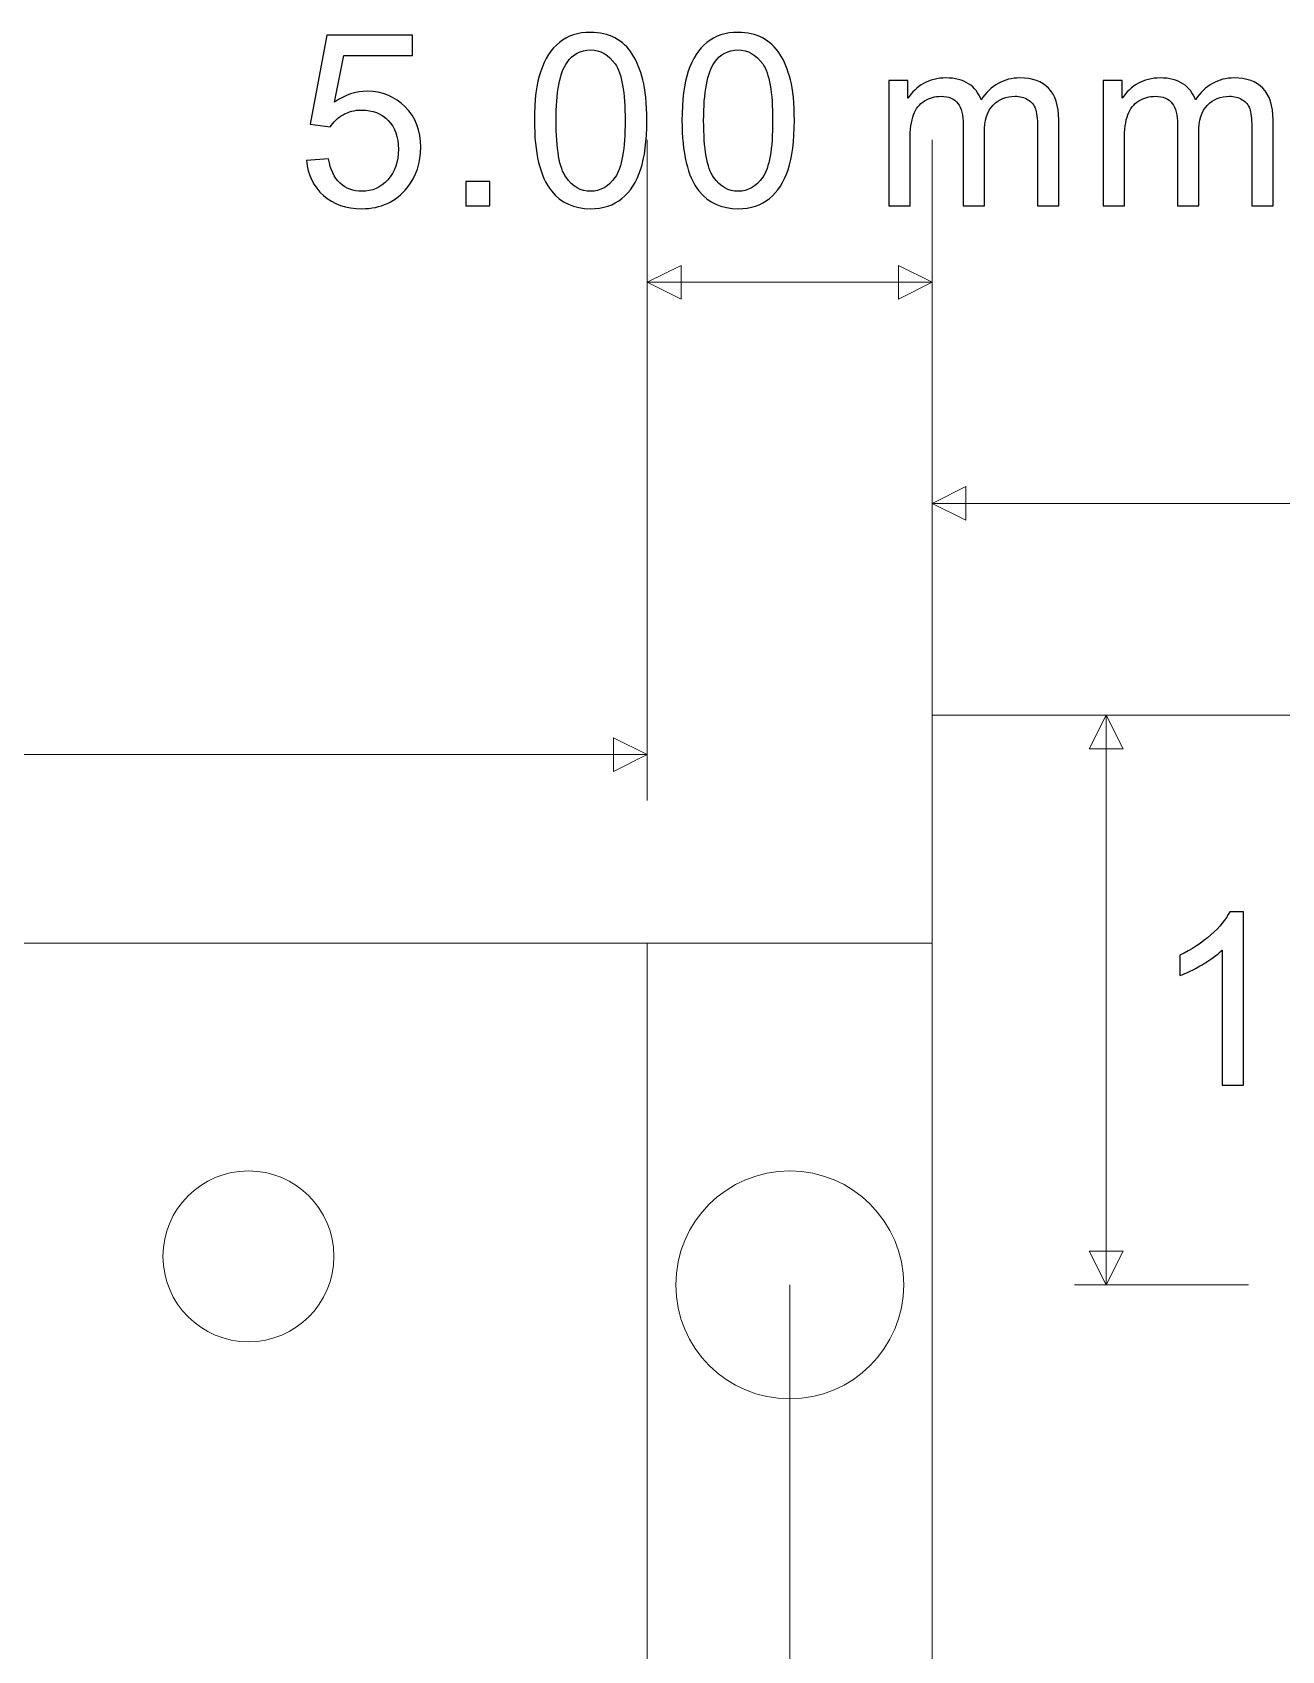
# Model space of a CAD drawing. Header units: millimetres. Extents: x -90 to 51, y -4 to 54.
# Drawn here: x -30.53 to -8.6, y 25.32 to 53.73 of the extents above; entities that cross this region are included whole.
import ezdxf
from ezdxf.lldxf.tags import DXFTag

# ---------------------------------------------------------------- set-up
doc = ezdxf.new("R2010")
doc.units = ezdxf.units.MM
doc.header["$MEASUREMENT"] = 0
doc.layers.add('layer 1', color=7, linetype='Continuous')
tags = doc.linetypes.add('New Line10', pattern=[0.6, 0.1, -0.5]).pattern_tags.tags
tags[6:7] = [DXFTag(74, 4), DXFTag(75, 0), DXFTag(340, '0'), DXFTag(46, 1.0), DXFTag(50, 0.0), DXFTag(44, 0.0), DXFTag(45, 0.0)]
tags[4:5] = [DXFTag(74, 4), DXFTag(75, 0), DXFTag(340, '0'), DXFTag(46, 1.0), DXFTag(50, 0.0), DXFTag(44, 0.0), DXFTag(45, 0.0)]
tags = doc.linetypes.add('New Line11', pattern=[0.6, 0.1, -0.5]).pattern_tags.tags
tags[6:7] = [DXFTag(74, 4), DXFTag(75, 0), DXFTag(340, '0'), DXFTag(46, 1.0), DXFTag(50, 0.0), DXFTag(44, 0.0), DXFTag(45, 0.0)]
tags[4:5] = [DXFTag(74, 4), DXFTag(75, 0), DXFTag(340, '0'), DXFTag(46, 1.0), DXFTag(50, 0.0), DXFTag(44, 0.0), DXFTag(45, 0.0)]
tags = doc.linetypes.add('New Line12', pattern=[0.6, 0.1, -0.5]).pattern_tags.tags
tags[6:7] = [DXFTag(74, 4), DXFTag(75, 0), DXFTag(340, '0'), DXFTag(46, 1.0), DXFTag(50, 0.0), DXFTag(44, 0.0), DXFTag(45, 0.0)]
tags[4:5] = [DXFTag(74, 4), DXFTag(75, 0), DXFTag(340, '0'), DXFTag(46, 1.0), DXFTag(50, 0.0), DXFTag(44, 0.0), DXFTag(45, 0.0)]
tags = doc.linetypes.add('New Line2', pattern=[0.6, 0.1, -0.5]).pattern_tags.tags
tags[6:7] = [DXFTag(74, 4), DXFTag(75, 0), DXFTag(340, '0'), DXFTag(46, 1.0), DXFTag(50, 0.0), DXFTag(44, 0.0), DXFTag(45, 0.0)]
tags[4:5] = [DXFTag(74, 4), DXFTag(75, 0), DXFTag(340, '0'), DXFTag(46, 1.0), DXFTag(50, 0.0), DXFTag(44, 0.0), DXFTag(45, 0.0)]
tags = doc.linetypes.add('New Line25', pattern=[0.6, 0.1, -0.5]).pattern_tags.tags
tags[6:7] = [DXFTag(74, 4), DXFTag(75, 0), DXFTag(340, '0'), DXFTag(46, 1.0), DXFTag(50, 0.0), DXFTag(44, 0.0), DXFTag(45, 0.0)]
tags[4:5] = [DXFTag(74, 4), DXFTag(75, 0), DXFTag(340, '0'), DXFTag(46, 1.0), DXFTag(50, 0.0), DXFTag(44, 0.0), DXFTag(45, 0.0)]
tags = doc.linetypes.add('New Line27', pattern=[0.6, 0.1, -0.5]).pattern_tags.tags
tags[6:7] = [DXFTag(74, 4), DXFTag(75, 0), DXFTag(340, '0'), DXFTag(46, 1.0), DXFTag(50, 0.0), DXFTag(44, 0.0), DXFTag(45, 0.0)]
tags[4:5] = [DXFTag(74, 4), DXFTag(75, 0), DXFTag(340, '0'), DXFTag(46, 1.0), DXFTag(50, 0.0), DXFTag(44, 0.0), DXFTag(45, 0.0)]
tags = doc.linetypes.add('New Line28', pattern=[0.6, 0.1, -0.5]).pattern_tags.tags
tags[6:7] = [DXFTag(74, 4), DXFTag(75, 0), DXFTag(340, '0'), DXFTag(46, 1.0), DXFTag(50, 0.0), DXFTag(44, 0.0), DXFTag(45, 0.0)]
tags[4:5] = [DXFTag(74, 4), DXFTag(75, 0), DXFTag(340, '0'), DXFTag(46, 1.0), DXFTag(50, 0.0), DXFTag(44, 0.0), DXFTag(45, 0.0)]
tags = doc.linetypes.add('New Line29', pattern=[0.6, 0.1, -0.5]).pattern_tags.tags
tags[6:7] = [DXFTag(74, 4), DXFTag(75, 0), DXFTag(340, '0'), DXFTag(46, 1.0), DXFTag(50, 0.0), DXFTag(44, 0.0), DXFTag(45, 0.0)]
tags[4:5] = [DXFTag(74, 4), DXFTag(75, 0), DXFTag(340, '0'), DXFTag(46, 1.0), DXFTag(50, 0.0), DXFTag(44, 0.0), DXFTag(45, 0.0)]
tags = doc.linetypes.add('New Line3', pattern=[0.6, 0.1, -0.5]).pattern_tags.tags
tags[6:7] = [DXFTag(74, 4), DXFTag(75, 0), DXFTag(340, '0'), DXFTag(46, 1.0), DXFTag(50, 0.0), DXFTag(44, 0.0), DXFTag(45, 0.0)]
tags[4:5] = [DXFTag(74, 4), DXFTag(75, 0), DXFTag(340, '0'), DXFTag(46, 1.0), DXFTag(50, 0.0), DXFTag(44, 0.0), DXFTag(45, 0.0)]
tags = doc.linetypes.add('New Line30', pattern=[0.6, 0.1, -0.5]).pattern_tags.tags
tags[6:7] = [DXFTag(74, 4), DXFTag(75, 0), DXFTag(340, '0'), DXFTag(46, 1.0), DXFTag(50, 0.0), DXFTag(44, 0.0), DXFTag(45, 0.0)]
tags[4:5] = [DXFTag(74, 4), DXFTag(75, 0), DXFTag(340, '0'), DXFTag(46, 1.0), DXFTag(50, 0.0), DXFTag(44, 0.0), DXFTag(45, 0.0)]

msp = doc.modelspace()

# ---------------------------------------------------------------- linework, layer by layer
at = {"layer": 'layer 1', "color": 250, "lineweight": 9}
for points in [[(-14.7377, 21.7438), (25.2623, 21.7438), (25.2623, 41.7438), (-14.7377, 41.7438), (-14.7377, 21.7438)], [(-64.7377, -4.2562), (-19.7377, -4.2562), (-19.7377, 37.7438), (-64.7377, 37.7438), (-64.7377, -4.2562)], [(-19.7377, -4.2562), (-14.7377, -4.2562), (-14.7377, 37.7438), (-19.7377, 37.7438), (-19.7377, -4.2562)]]:
    msp.add_lwpolyline(points, close=True, dxfattribs=at)
for centre, major_axis in [((-26.7377, 32.2438), (0, 1.5)), ((-17.2377, 31.7438), (0, 2))]:
    msp.add_ellipse(centre, major_axis=major_axis, ratio=1, dxfattribs=at)
at = {"layer": 'layer 1', "color": 155}
for points, knots in [([(-21.7189, 52.1795), (-21.7189, 52.5372), (-21.6822, 52.8265), (-21.6088, 53.0452), (-21.6088, 53.0452), (-21.5348, 53.2646), (-21.4254, 53.4332), (-21.28, 53.5511), (-21.28, 53.5511), (-21.1354, 53.6689), (-20.9527, 53.7274), (-20.7325, 53.7274), (-20.7325, 53.7274), (-20.5703, 53.7274), (-20.4277, 53.695), (-20.3043, 53.6294), (-20.3043, 53.6294), (-20.1815, 53.5638), (-20.0799, 53.4692), (-20.0009, 53.3457), (-20.0009, 53.3457), (-19.9219, 53.223), (-19.8598, 53.0727), (-19.8146, 52.8956), (-19.8146, 52.8956), (-19.7688, 52.7185), (-19.7462, 52.4793), (-19.7462, 52.1795), (-19.7462, 52.1795), (-19.7462, 51.8239), (-19.7829, 51.536), (-19.8555, 51.3173), (-19.8555, 51.3173), (-19.9282, 51.0979), (-20.0376, 50.9292), (-20.1829, 50.8107), (-20.1829, 50.8107), (-20.3276, 50.6922), (-20.511, 50.6329), (-20.7325, 50.6329), (-20.7325, 50.6329), (-21.0239, 50.6329), (-21.2532, 50.7366), (-21.4197, 50.9448), (-21.4197, 50.9448), (-21.6194, 51.1988), (-21.7189, 51.6101), (-21.7189, 52.1795)], [0, 0, 0, 0, 0.0769231, 0.0769231, 0.0769231, 0.0769231, 0.1538462, 0.1538462, 0.1538462, 0.1538462, 0.2307692, 0.2307692, 0.2307692, 0.2307692, 0.3076923, 0.3076923, 0.3076923, 0.3076923, 0.3846154, 0.3846154, 0.3846154, 0.3846154, 0.4615385, 0.4615385, 0.4615385, 0.4615385, 0.5384615, 0.5384615, 0.5384615, 0.5384615, 0.6153846, 0.6153846, 0.6153846, 0.6153846, 0.6923077, 0.6923077, 0.6923077, 0.6923077, 0.7692308, 0.7692308, 0.7692308, 0.7692308, 0.8461538, 0.8461538, 0.8461538, 0.8461538, 1, 1, 1, 1]), ([(-19.1293, 52.1795), (-19.1293, 52.5372), (-19.0926, 52.8265), (-19.0192, 53.0452), (-19.0192, 53.0452), (-18.9452, 53.2646), (-18.8358, 53.4332), (-18.6904, 53.5511), (-18.6904, 53.5511), (-18.5458, 53.6689), (-18.3631, 53.7274), (-18.1429, 53.7274), (-18.1429, 53.7274), (-17.9807, 53.7274), (-17.8381, 53.695), (-17.7147, 53.6294), (-17.7147, 53.6294), (-17.5919, 53.5638), (-17.4903, 53.4692), (-17.4113, 53.3457), (-17.4113, 53.3457), (-17.3323, 53.223), (-17.2702, 53.0727), (-17.225, 52.8956), (-17.225, 52.8956), (-17.1792, 52.7185), (-17.1566, 52.4793), (-17.1566, 52.1795), (-17.1566, 52.1795), (-17.1566, 51.8239), (-17.1933, 51.536), (-17.2659, 51.3173), (-17.2659, 51.3173), (-17.3386, 51.0979), (-17.448, 50.9292), (-17.5933, 50.8107), (-17.5933, 50.8107), (-17.738, 50.6922), (-17.9214, 50.6329), (-18.1429, 50.6329), (-18.1429, 50.6329), (-18.4343, 50.6329), (-18.6636, 50.7366), (-18.8301, 50.9448), (-18.8301, 50.9448), (-19.0298, 51.1988), (-19.1293, 51.6101), (-19.1293, 52.1795)], [0, 0, 0, 0, 0.0769231, 0.0769231, 0.0769231, 0.0769231, 0.1538462, 0.1538462, 0.1538462, 0.1538462, 0.2307692, 0.2307692, 0.2307692, 0.2307692, 0.3076923, 0.3076923, 0.3076923, 0.3076923, 0.3846154, 0.3846154, 0.3846154, 0.3846154, 0.4615385, 0.4615385, 0.4615385, 0.4615385, 0.5384615, 0.5384615, 0.5384615, 0.5384615, 0.6153846, 0.6153846, 0.6153846, 0.6153846, 0.6923077, 0.6923077, 0.6923077, 0.6923077, 0.7692308, 0.7692308, 0.7692308, 0.7692308, 0.8461538, 0.8461538, 0.8461538, 0.8461538, 1, 1, 1, 1]), ([(-25.7199, 51.4796), (-25.7199, 51.4796), (-25.3304, 51.5092), (-25.3304, 51.5092), (-25.3304, 51.5092), (-25.3015, 51.3194), (-25.2345, 51.1769), (-25.1301, 51.0809), (-25.1301, 51.0809), (-25.0256, 50.9857), (-24.8979, 50.9377), (-24.7477, 50.9377), (-24.7477, 50.9377), (-24.5663, 50.9377), (-24.4146, 51.0054), (-24.2912, 51.1402), (-24.2912, 51.1402), (-24.1684, 51.2757), (-24.107, 51.4549), (-24.107, 51.6778), (-24.107, 51.6778), (-24.107, 51.8902), (-24.1656, 52.0574), (-24.2834, 52.1802), (-24.2834, 52.1802), (-24.4012, 52.3029), (-24.5572, 52.3643), (-24.7512, 52.3643), (-24.7512, 52.3643), (-24.8718, 52.3643), (-24.9798, 52.3368), (-25.0757, 52.2818), (-25.0757, 52.2818), (-25.171, 52.2267), (-25.2458, 52.1555), (-25.3008, 52.068), (-25.3008, 52.068), (-25.3008, 52.068), (-25.6522, 52.1188), (-25.6522, 52.1188), (-25.6522, 52.1188), (-25.6522, 52.1188), (-25.3601, 53.6766), (-25.3601, 53.6766), (-25.3601, 53.6766), (-25.3601, 53.6766), (-23.8572, 53.6766), (-23.8572, 53.6766), (-23.8572, 53.6766), (-23.8572, 53.6766), (-23.8572, 53.321), (-23.8572, 53.321), (-23.8572, 53.321), (-23.8572, 53.321), (-25.063, 53.321), (-25.063, 53.321), (-25.063, 53.321), (-25.063, 53.321), (-25.2246, 52.5033), (-25.2246, 52.5033), (-25.2246, 52.5033), (-25.0433, 52.631), (-24.8528, 52.6945), (-24.6538, 52.6945), (-24.6538, 52.6945), (-24.3899, 52.6945), (-24.167, 52.6028), (-23.9857, 52.4194), (-23.9857, 52.4194), (-23.8043, 52.2359), (-23.7133, 52.0003), (-23.7133, 51.7124), (-23.7133, 51.7124), (-23.7133, 51.4379), (-23.793, 51.2009), (-23.9525, 51.0012), (-23.9525, 51.0012), (-24.1465, 50.7557), (-24.4118, 50.6329), (-24.7477, 50.6329), (-24.7477, 50.6329), (-25.0228, 50.6329), (-25.2472, 50.7105), (-25.4215, 50.865), (-25.4215, 50.865), (-25.5957, 51.0195), (-25.6952, 51.2242), (-25.7199, 51.4796)], [0, 0, 0, 0, 0.0434783, 0.0434783, 0.0434783, 0.0434783, 0.0869565, 0.0869565, 0.0869565, 0.0869565, 0.1304348, 0.1304348, 0.1304348, 0.1304348, 0.173913, 0.173913, 0.173913, 0.173913, 0.2173913, 0.2173913, 0.2173913, 0.2173913, 0.2608696, 0.2608696, 0.2608696, 0.2608696, 0.3043478, 0.3043478, 0.3043478, 0.3043478, 0.3478261, 0.3478261, 0.3478261, 0.3478261, 0.3913043, 0.3913043, 0.3913043, 0.3913043, 0.4347826, 0.4347826, 0.4347826, 0.4347826, 0.4782609, 0.4782609, 0.4782609, 0.4782609, 0.5217391, 0.5217391, 0.5217391, 0.5217391, 0.5652174, 0.5652174, 0.5652174, 0.5652174, 0.6086957, 0.6086957, 0.6086957, 0.6086957, 0.6521739, 0.6521739, 0.6521739, 0.6521739, 0.6956522, 0.6956522, 0.6956522, 0.6956522, 0.7391304, 0.7391304, 0.7391304, 0.7391304, 0.7826087, 0.7826087, 0.7826087, 0.7826087, 0.826087, 0.826087, 0.826087, 0.826087, 0.8695652, 0.8695652, 0.8695652, 0.8695652, 0.9130435, 0.9130435, 0.9130435, 0.9130435, 1, 1, 1, 1]), ([(-21.3379, 52.1781), (-21.3379, 51.6792), (-21.28, 51.3476), (-21.1636, 51.1839), (-21.1636, 51.1839), (-21.0472, 51.0195), (-20.9033, 50.9377), (-20.7325, 50.9377), (-20.7325, 50.9377), (-20.5618, 50.9377), (-20.4179, 51.0202), (-20.3015, 51.1846), (-20.3015, 51.1846), (-20.185, 51.3497), (-20.1272, 51.6806), (-20.1272, 52.1781), (-20.1272, 52.1781), (-20.1272, 52.6769), (-20.185, 53.0085), (-20.3015, 53.1722), (-20.3015, 53.1722), (-20.4172, 53.3366), (-20.5625, 53.4184), (-20.7368, 53.4184), (-20.7368, 53.4184), (-20.9075, 53.4184), (-21.0444, 53.3457), (-21.1467, 53.2011), (-21.1467, 53.2011), (-21.2744, 53.017), (-21.3379, 52.6755), (-21.3379, 52.1781)], [0, 0, 0, 0, 0.1111111, 0.1111111, 0.1111111, 0.1111111, 0.2222222, 0.2222222, 0.2222222, 0.2222222, 0.3333333, 0.3333333, 0.3333333, 0.3333333, 0.4444444, 0.4444444, 0.4444444, 0.4444444, 0.5555556, 0.5555556, 0.5555556, 0.5555556, 0.6666667, 0.6666667, 0.6666667, 0.6666667, 0.7777778, 0.7777778, 0.7777778, 0.7777778, 1, 1, 1, 1]), ([(-18.7483, 52.1781), (-18.7483, 51.6792), (-18.6904, 51.3476), (-18.574, 51.1839), (-18.574, 51.1839), (-18.4576, 51.0195), (-18.3137, 50.9377), (-18.1429, 50.9377), (-18.1429, 50.9377), (-17.9722, 50.9377), (-17.8283, 51.0202), (-17.7119, 51.1846), (-17.7119, 51.1846), (-17.5954, 51.3497), (-17.5376, 51.6806), (-17.5376, 52.1781), (-17.5376, 52.1781), (-17.5376, 52.6769), (-17.5954, 53.0085), (-17.7119, 53.1722), (-17.7119, 53.1722), (-17.8276, 53.3366), (-17.9729, 53.4184), (-18.1472, 53.4184), (-18.1472, 53.4184), (-18.3179, 53.4184), (-18.4548, 53.3457), (-18.5571, 53.2011), (-18.5571, 53.2011), (-18.6848, 53.017), (-18.7483, 52.6755), (-18.7483, 52.1781)], [0, 0, 0, 0, 0.1111111, 0.1111111, 0.1111111, 0.1111111, 0.2222222, 0.2222222, 0.2222222, 0.2222222, 0.3333333, 0.3333333, 0.3333333, 0.3333333, 0.4444444, 0.4444444, 0.4444444, 0.4444444, 0.5555556, 0.5555556, 0.5555556, 0.5555556, 0.6666667, 0.6666667, 0.6666667, 0.6666667, 0.7777778, 0.7777778, 0.7777778, 0.7777778, 1, 1, 1, 1]), ([(-15.4971, 50.6837), (-15.4971, 50.6837), (-15.4971, 52.8808), (-15.4971, 52.8808), (-15.4971, 52.8808), (-15.4971, 52.8808), (-15.1627, 52.8808), (-15.1627, 52.8808), (-15.1627, 52.8808), (-15.1627, 52.8808), (-15.1627, 52.5703), (-15.1627, 52.5703), (-15.1627, 52.5703), (-15.0942, 52.6776), (-15.0025, 52.7644), (-14.8882, 52.8293), (-14.8882, 52.8293), (-14.7739, 52.8949), (-14.6441, 52.9273), (-14.498, 52.9273), (-14.498, 52.9273), (-14.3358, 52.9273), (-14.2024, 52.8935), (-14.0987, 52.8265), (-14.0987, 52.8265), (-13.995, 52.7587), (-13.9216, 52.6649), (-13.8793, 52.5435), (-13.8793, 52.5435), (-13.7043, 52.7996), (-13.4778, 52.9273), (-13.1984, 52.9273), (-13.1984, 52.9273), (-12.9797, 52.9273), (-12.8111, 52.8674), (-12.694, 52.7467), (-12.694, 52.7467), (-12.5761, 52.6261), (-12.5169, 52.4405), (-12.5169, 52.19), (-12.5169, 52.19), (-12.5169, 52.19), (-12.5169, 50.6837), (-12.5169, 50.6837), (-12.5169, 50.6837), (-12.5169, 50.6837), (-12.8894, 50.6837), (-12.8894, 50.6837), (-12.8894, 50.6837), (-12.8894, 50.6837), (-12.8894, 52.0666), (-12.8894, 52.0666), (-12.8894, 52.0666), (-12.8894, 52.2147), (-12.9021, 52.322), (-12.9261, 52.3876), (-12.9261, 52.3876), (-12.9501, 52.4532), (-12.9938, 52.5054), (-13.058, 52.5456), (-13.058, 52.5456), (-13.1215, 52.5859), (-13.1963, 52.6056), (-13.2817, 52.6056), (-13.2817, 52.6056), (-13.4369, 52.6056), (-13.5653, 52.5541), (-13.6676, 52.4518), (-13.6676, 52.4518), (-13.7699, 52.3488), (-13.8207, 52.1844), (-13.8207, 51.9586), (-13.8207, 51.9586), (-13.8207, 51.9586), (-13.8207, 50.6837), (-13.8207, 50.6837), (-13.8207, 50.6837), (-13.8207, 50.6837), (-14.1932, 50.6837), (-14.1932, 50.6837), (-14.1932, 50.6837), (-14.1932, 50.6837), (-14.1932, 52.1096), (-14.1932, 52.1096), (-14.1932, 52.1096), (-14.1932, 52.2747), (-14.2236, 52.3989), (-14.2843, 52.4814), (-14.2843, 52.4814), (-14.3449, 52.564), (-14.4444, 52.6056), (-14.582, 52.6056), (-14.582, 52.6056), (-14.6864, 52.6056), (-14.7831, 52.5781), (-14.872, 52.5231), (-14.872, 52.5231), (-14.9609, 52.468), (-15.0251, 52.3876), (-15.0653, 52.2811), (-15.0653, 52.2811), (-15.1048, 52.1752), (-15.1246, 52.0221), (-15.1246, 51.8225), (-15.1246, 51.8225), (-15.1246, 51.8225), (-15.1246, 50.6837), (-15.1246, 50.6837), (-15.1246, 50.6837), (-15.1246, 50.6837), (-15.4971, 50.6837), (-15.4971, 50.6837)], [0, 0, 0, 0, 0.0344828, 0.0344828, 0.0344828, 0.0344828, 0.0689655, 0.0689655, 0.0689655, 0.0689655, 0.1034483, 0.1034483, 0.1034483, 0.1034483, 0.137931, 0.137931, 0.137931, 0.137931, 0.1724138, 0.1724138, 0.1724138, 0.1724138, 0.2068966, 0.2068966, 0.2068966, 0.2068966, 0.2413793, 0.2413793, 0.2413793, 0.2413793, 0.2758621, 0.2758621, 0.2758621, 0.2758621, 0.3103448, 0.3103448, 0.3103448, 0.3103448, 0.3448276, 0.3448276, 0.3448276, 0.3448276, 0.3793103, 0.3793103, 0.3793103, 0.3793103, 0.4137931, 0.4137931, 0.4137931, 0.4137931, 0.4482759, 0.4482759, 0.4482759, 0.4482759, 0.4827586, 0.4827586, 0.4827586, 0.4827586, 0.5172414, 0.5172414, 0.5172414, 0.5172414, 0.5517241, 0.5517241, 0.5517241, 0.5517241, 0.5862069, 0.5862069, 0.5862069, 0.5862069, 0.6206897, 0.6206897, 0.6206897, 0.6206897, 0.6551724, 0.6551724, 0.6551724, 0.6551724, 0.6896552, 0.6896552, 0.6896552, 0.6896552, 0.7241379, 0.7241379, 0.7241379, 0.7241379, 0.7586207, 0.7586207, 0.7586207, 0.7586207, 0.7931034, 0.7931034, 0.7931034, 0.7931034, 0.8275862, 0.8275862, 0.8275862, 0.8275862, 0.862069, 0.862069, 0.862069, 0.862069, 0.8965517, 0.8965517, 0.8965517, 0.8965517, 0.9310345, 0.9310345, 0.9310345, 0.9310345, 1, 1, 1, 1]), ([(-11.7356, 50.6837), (-11.7356, 50.6837), (-11.7356, 52.8808), (-11.7356, 52.8808), (-11.7356, 52.8808), (-11.7356, 52.8808), (-11.4012, 52.8808), (-11.4012, 52.8808), (-11.4012, 52.8808), (-11.4012, 52.8808), (-11.4012, 52.5703), (-11.4012, 52.5703), (-11.4012, 52.5703), (-11.3327, 52.6776), (-11.241, 52.7644), (-11.1267, 52.8293), (-11.1267, 52.8293), (-11.0124, 52.8949), (-10.8826, 52.9273), (-10.7365, 52.9273), (-10.7365, 52.9273), (-10.5743, 52.9273), (-10.4409, 52.8935), (-10.3372, 52.8265), (-10.3372, 52.8265), (-10.2335, 52.7587), (-10.1601, 52.6649), (-10.1178, 52.5435), (-10.1178, 52.5435), (-9.9428, 52.7996), (-9.7163, 52.9273), (-9.4369, 52.9273), (-9.4369, 52.9273), (-9.2182, 52.9273), (-9.0496, 52.8674), (-8.9325, 52.7467), (-8.9325, 52.7467), (-8.8146, 52.6261), (-8.7554, 52.4405), (-8.7554, 52.19), (-8.7554, 52.19), (-8.7554, 52.19), (-8.7554, 50.6837), (-8.7554, 50.6837), (-8.7554, 50.6837), (-8.7554, 50.6837), (-9.1279, 50.6837), (-9.1279, 50.6837), (-9.1279, 50.6837), (-9.1279, 50.6837), (-9.1279, 52.0666), (-9.1279, 52.0666), (-9.1279, 52.0666), (-9.1279, 52.2147), (-9.1406, 52.322), (-9.1646, 52.3876), (-9.1646, 52.3876), (-9.1886, 52.4532), (-9.2323, 52.5054), (-9.2965, 52.5456), (-9.2965, 52.5456), (-9.36, 52.5859), (-9.4348, 52.6056), (-9.5202, 52.6056), (-9.5202, 52.6056), (-9.6754, 52.6056), (-9.8038, 52.5541), (-9.9061, 52.4518), (-9.9061, 52.4518), (-10.0084, 52.3488), (-10.0592, 52.1844), (-10.0592, 51.9586), (-10.0592, 51.9586), (-10.0592, 51.9586), (-10.0592, 50.6837), (-10.0592, 50.6837), (-10.0592, 50.6837), (-10.0592, 50.6837), (-10.4317, 50.6837), (-10.4317, 50.6837), (-10.4317, 50.6837), (-10.4317, 50.6837), (-10.4317, 52.1096), (-10.4317, 52.1096), (-10.4317, 52.1096), (-10.4317, 52.2747), (-10.4621, 52.3989), (-10.5228, 52.4814), (-10.5228, 52.4814), (-10.5834, 52.564), (-10.6829, 52.6056), (-10.8205, 52.6056), (-10.8205, 52.6056), (-10.9249, 52.6056), (-11.0216, 52.5781), (-11.1105, 52.5231), (-11.1105, 52.5231), (-11.1994, 52.468), (-11.2636, 52.3876), (-11.3038, 52.2811), (-11.3038, 52.2811), (-11.3433, 52.1752), (-11.3631, 52.0221), (-11.3631, 51.8225), (-11.3631, 51.8225), (-11.3631, 51.8225), (-11.3631, 50.6837), (-11.3631, 50.6837), (-11.3631, 50.6837), (-11.3631, 50.6837), (-11.7356, 50.6837), (-11.7356, 50.6837)], [0, 0, 0, 0, 0.0344828, 0.0344828, 0.0344828, 0.0344828, 0.0689655, 0.0689655, 0.0689655, 0.0689655, 0.1034483, 0.1034483, 0.1034483, 0.1034483, 0.137931, 0.137931, 0.137931, 0.137931, 0.1724138, 0.1724138, 0.1724138, 0.1724138, 0.2068966, 0.2068966, 0.2068966, 0.2068966, 0.2413793, 0.2413793, 0.2413793, 0.2413793, 0.2758621, 0.2758621, 0.2758621, 0.2758621, 0.3103448, 0.3103448, 0.3103448, 0.3103448, 0.3448276, 0.3448276, 0.3448276, 0.3448276, 0.3793103, 0.3793103, 0.3793103, 0.3793103, 0.4137931, 0.4137931, 0.4137931, 0.4137931, 0.4482759, 0.4482759, 0.4482759, 0.4482759, 0.4827586, 0.4827586, 0.4827586, 0.4827586, 0.5172414, 0.5172414, 0.5172414, 0.5172414, 0.5517241, 0.5517241, 0.5517241, 0.5517241, 0.5862069, 0.5862069, 0.5862069, 0.5862069, 0.6206897, 0.6206897, 0.6206897, 0.6206897, 0.6551724, 0.6551724, 0.6551724, 0.6551724, 0.6896552, 0.6896552, 0.6896552, 0.6896552, 0.7241379, 0.7241379, 0.7241379, 0.7241379, 0.7586207, 0.7586207, 0.7586207, 0.7586207, 0.7931034, 0.7931034, 0.7931034, 0.7931034, 0.8275862, 0.8275862, 0.8275862, 0.8275862, 0.862069, 0.862069, 0.862069, 0.862069, 0.8965517, 0.8965517, 0.8965517, 0.8965517, 0.9310345, 0.9310345, 0.9310345, 0.9310345, 1, 1, 1, 1]), ([(-22.9229, 50.6837), (-22.9229, 50.6837), (-22.9229, 51.107), (-22.9229, 51.107), (-22.9229, 51.107), (-22.9229, 51.107), (-22.4995, 51.107), (-22.4995, 51.107), (-22.4995, 51.107), (-22.4995, 51.107), (-22.4995, 50.6837), (-22.4995, 50.6837), (-22.4995, 50.6837), (-22.4995, 50.6837), (-22.9229, 50.6837), (-22.9229, 50.6837)], [0, 0, 0, 0, 0.2, 0.2, 0.2, 0.2, 0.4, 0.4, 0.4, 0.4, 0.6, 0.6, 0.6, 0.6, 1, 1, 1, 1]), ([(-9.2753, 35.2474), (-9.2753, 35.2474), (-9.6478, 35.2474), (-9.6478, 35.2474), (-9.6478, 35.2474), (-9.6478, 35.2474), (-9.6478, 37.6195), (-9.6478, 37.6195), (-9.6478, 37.6195), (-9.7374, 37.5334), (-9.8553, 37.448), (-10.0006, 37.3626), (-10.0006, 37.3626), (-10.146, 37.2773), (-10.2772, 37.2131), (-10.3929, 37.1707), (-10.3929, 37.1707), (-10.3929, 37.1707), (-10.3929, 37.5306), (-10.3929, 37.5306), (-10.3929, 37.5306), (-10.1848, 37.6279), (-10.0027, 37.7465), (-9.8468, 37.8862), (-9.8468, 37.8862), (-9.6909, 38.0252), (-9.5801, 38.1599), (-9.5152, 38.2911), (-9.5152, 38.2911), (-9.5152, 38.2911), (-9.2753, 38.2911), (-9.2753, 38.2911), (-9.2753, 38.2911), (-9.2753, 38.2911), (-9.2753, 35.2474), (-9.2753, 35.2474)], [0, 0, 0, 0, 0.1, 0.1, 0.1, 0.1, 0.2, 0.2, 0.2, 0.2, 0.3, 0.3, 0.3, 0.3, 0.4, 0.4, 0.4, 0.4, 0.5, 0.5, 0.5, 0.5, 0.6, 0.6, 0.6, 0.6, 0.7, 0.7, 0.7, 0.7, 0.8, 0.8, 0.8, 0.8, 1, 1, 1, 1])]:
    msp.add_open_spline(points, degree=3, knots=knots, dxfattribs=at)
at = {"layer": 'layer 1', "color": 155, "linetype": 'New Line29', "lineweight": 9}
msp.add_open_spline([(-19.7377, 40.2438), (-19.7377, 40.2438), (-19.7377, 51.8415), (-19.7377, 51.8415)], degree=3, dxfattribs=at)
at = {"layer": 'layer 1', "color": 155, "linetype": 'New Line28', "lineweight": 9}
msp.add_open_spline([(-14.7377, 40.2438), (-14.7377, 40.2438), (-14.7377, 51.8415), (-14.7377, 51.8415)], degree=3, dxfattribs=at)
at = {"layer": 'layer 1', "color": 155, "lineweight": 9}
for points in [[(-19.7377, 49.3415), (-19.7377, 49.3415), (-19.1452, 49.6376), (-19.1452, 49.6376), (-19.1452, 49.6376), (-19.1452, 49.6376), (-19.1452, 49.0451), (-19.1452, 49.0451), (-19.1452, 49.0451), (-19.1452, 49.0451), (-19.7377, 49.3415), (-19.7377, 49.3415)], [(-14.7377, 49.3415), (-14.7377, 49.3415), (-15.3301, 49.6376), (-15.3301, 49.6376), (-15.3301, 49.6376), (-15.3301, 49.6376), (-15.3301, 49.0451), (-15.3301, 49.0451), (-15.3301, 49.0451), (-15.3301, 49.0451), (-14.7377, 49.3415), (-14.7377, 49.3415)], [(-14.7377, 45.4609), (-14.7377, 45.4609), (-14.1452, 45.757), (-14.1452, 45.757), (-14.1452, 45.757), (-14.1452, 45.757), (-14.1452, 45.1645), (-14.1452, 45.1645), (-14.1452, 45.1645), (-14.1452, 45.1645), (-14.7377, 45.4609), (-14.7377, 45.4609)], [(-11.6843, 41.7438), (-11.6843, 41.7438), (-11.3881, 41.1513), (-11.3881, 41.1513), (-11.3881, 41.1513), (-11.3881, 41.1513), (-11.9806, 41.1513), (-11.9806, 41.1513), (-11.9806, 41.1513), (-11.9806, 41.1513), (-11.6843, 41.7438), (-11.6843, 41.7438)], [(-19.7377, 41.0512), (-19.7377, 41.0512), (-20.3301, 41.3473), (-20.3301, 41.3473), (-20.3301, 41.3473), (-20.3301, 41.3473), (-20.3301, 40.7548), (-20.3301, 40.7548), (-20.3301, 40.7548), (-20.3301, 40.7548), (-19.7377, 41.0512), (-19.7377, 41.0512)], [(-11.6843, 31.7438), (-11.6843, 31.7438), (-11.3881, 32.3362), (-11.3881, 32.3362), (-11.3881, 32.3362), (-11.3881, 32.3362), (-11.9806, 32.3362), (-11.9806, 32.3362), (-11.9806, 32.3362), (-11.9806, 32.3362), (-11.6843, 31.7438), (-11.6843, 31.7438)]]:
    msp.add_open_spline(points, degree=3, knots=[0, 0, 0, 0, 0.25, 0.25, 0.25, 0.25, 0.5, 0.5, 0.5, 0.5, 1, 1, 1, 1], dxfattribs=at)
at = {"layer": 'layer 1', "color": 155, "linetype": 'New Line30', "lineweight": 9}
msp.add_open_spline([(-19.7377, 49.3415), (-19.7377, 49.3415), (-14.7377, 49.3415), (-14.7377, 49.3415)], degree=3, dxfattribs=at)
at = {"layer": 'layer 1', "color": 155, "linetype": 'New Line2', "lineweight": 9}
msp.add_open_spline([(-14.7377, 44.2438), (-14.7377, 44.2438), (-14.7377, 47.9609), (-14.7377, 47.9609)], degree=3, dxfattribs=at)
at = {"layer": 'layer 1', "color": 155, "linetype": 'New Line3', "lineweight": 9}
msp.add_open_spline([(-14.7377, 45.4609), (-14.7377, 45.4609), (25.2623, 45.4609), (25.2623, 45.4609)], degree=3, dxfattribs=at)
at = {"layer": 'layer 1', "color": 155, "linetype": 'New Line25', "lineweight": 9}
msp.add_open_spline([(-19.7377, 40.2438), (-19.7377, 40.2438), (-19.7377, 43.5512), (-19.7377, 43.5512)], degree=3, dxfattribs=at)
at = {"layer": 'layer 1', "color": 155, "linetype": 'New Line11', "lineweight": 9}
msp.add_open_spline([(-12.2377, 41.7438), (-12.2377, 41.7438), (-9.1843, 41.7438), (-9.1843, 41.7438)], degree=3, dxfattribs=at)
at = {"layer": 'layer 1', "color": 155, "linetype": 'New Line12', "lineweight": 9}
msp.add_open_spline([(-11.6843, 41.7438), (-11.6843, 41.7438), (-11.6843, 31.7438), (-11.6843, 31.7438)], degree=3, dxfattribs=at)
at = {"layer": 'layer 1', "color": 155, "linetype": 'New Line27', "lineweight": 9}
msp.add_open_spline([(-64.7377, 41.0512), (-64.7377, 41.0512), (-19.7377, 41.0512), (-19.7377, 41.0512)], degree=3, dxfattribs=at)
at = {"layer": 'layer 1', "color": 250, "lineweight": 9}
msp.add_open_spline([(-17.2377, 31.7438), (-17.2377, 31.7438), (-17.2377, 1.7438), (-17.2377, 1.7438)], degree=3, dxfattribs=at)
at = {"layer": 'layer 1', "color": 155, "linetype": 'New Line10', "lineweight": 9}
msp.add_open_spline([(-12.2377, 31.7438), (-12.2377, 31.7438), (-9.1843, 31.7438), (-9.1843, 31.7438)], degree=3, dxfattribs=at)

doc.saveas('drawing.dxf')
